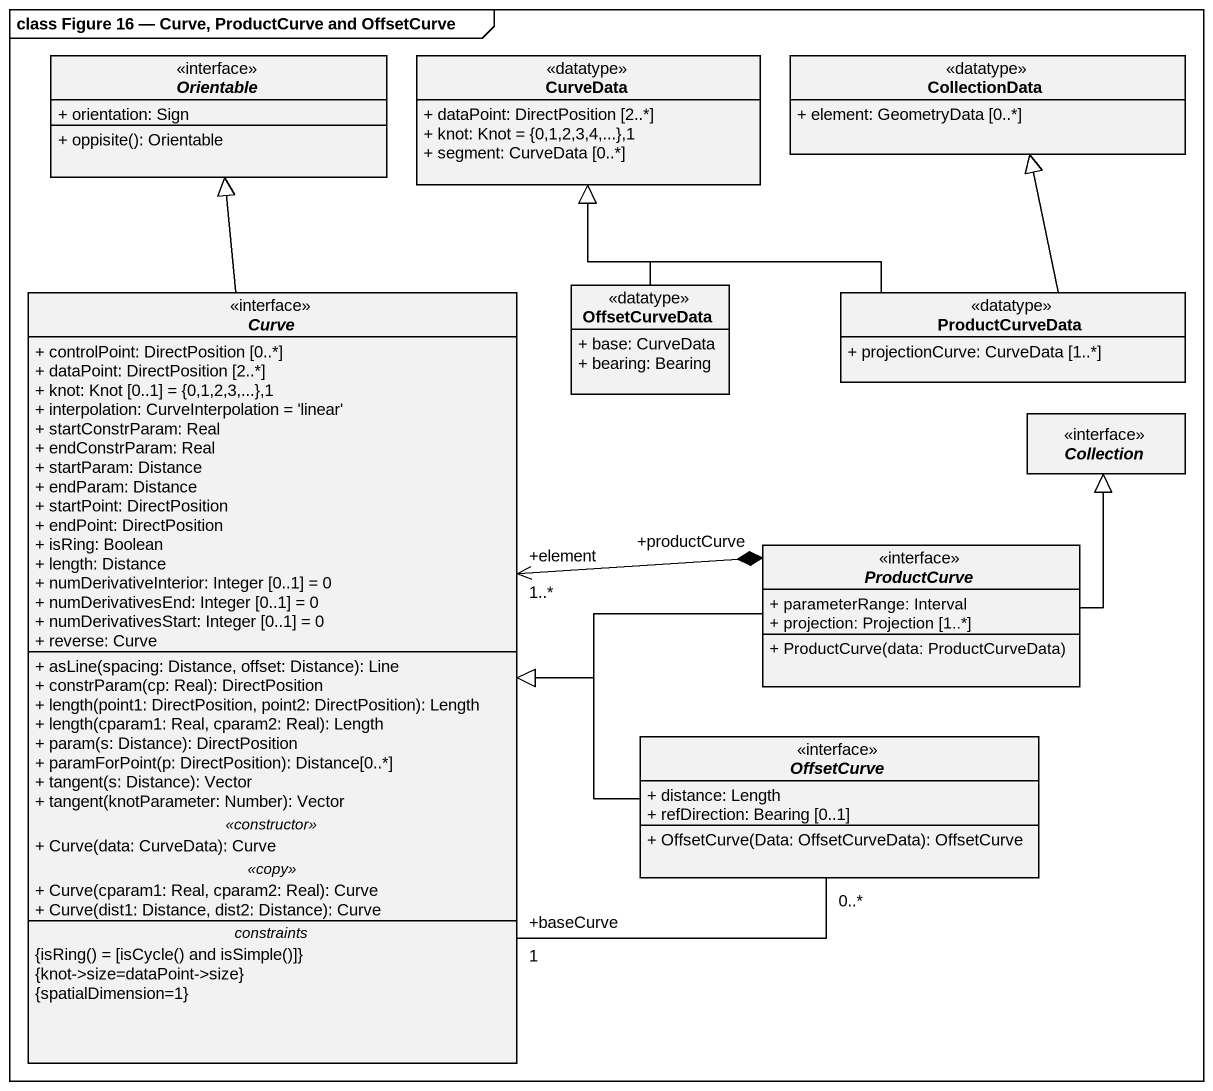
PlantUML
@startuml
mainframe class Figure 16 — Curve, ProductCurve and OffsetCurve
hide circle
hide empty members
skinparam classAttributeIconSize 0
interface Orientable {
  + orientation: Sign
  + oppisite(): Orientable
}
class CurveData <<datatype>> {
  + dataPoint: DirectPosition [2..*]
  + knot: Knot = {0,1,2,3,4,...},1
  + segment: CurveData [0..*]
}
class CollectionData <<datatype>> {
  + element: GeometryData [0..*]
}
interface Curve {
  + controlPoint: DirectPosition [0..*]
  + dataPoint: DirectPosition [2..*]
  + knot: Knot [0..1] = {0,1,2,3,...},1
  + interpolation: CurveInterpolation = 'linear'
  + startConstrParam: Real
  + endConstrParam: Real
  + startParam: Distance
  + endParam: Distance
  + startPoint: DirectPosition
  + endPoint: DirectPosition
  + isRing: Boolean
  + length: Distance
  + numDerivativeInterior: Integer [0..1] = 0
  + numDerivativesEnd: Integer [0..1] = 0
  + numDerivativesStart: Integer [0..1] = 0
  + reverse: Curve
  --
  + asLine(spacing: Distance, offset: Distance): Line
  + constrParam(cp: Real): DirectPosition
  + length(point1: DirectPosition, point2: DirectPosition): Length
  + length(cparam1: Real, cparam2: Real): Length
  + param(s: Distance): DirectPosition
  + paramForPoint(p: DirectPosition): Distance[0..*]
  + tangent(s: Distance): Vector
  + tangent(knotParameter: Number): Vector
  .. <<constructor>> ..
  + Curve(data: CurveData): Curve
  .. <<copy>> ..
  + Curve(cparam1: Real, cparam2: Real): Curve
  + Curve(dist1: Distance, dist2: Distance): Curve
  -- constraints --
  {field} {isRing() = [isCycle() and isSimple()]}
  {knot->size=dataPoint->size}
  {spatialDimension=1}
}
class OffsetCurveData <<datatype>> {
  + base: CurveData
  + bearing: Bearing
}
class ProductCurveData <<datatype>> {
  + projectionCurve: CurveData [1..*]
}
interface Collection
interface ProductCurve {
  + parameterRange: Interval
  + projection: Projection [1..*]
  + ProductCurve(data: ProductCurveData)
}
interface OffsetCurve {
  + distance: Length
  + refDirection: Bearing [0..1]
  + OffsetCurve(Data: OffsetCurveData): OffsetCurve
}
Curve -up-|> Orientable
Curve "+element\n1..*" <-right-* "+productCurve" ProductCurve
OffsetCurveData -up-|> CurveData
ProductCurveData -left-|> CurveData
ProductCurveData -up-|> CollectionData
ProductCurve -left-|> Curve
ProductCurve -up-|> Collection
OffsetCurve "0..*" -left- "+baseCurve\n1" Curve
OffsetCurve -left-|> Curve
@enduml
